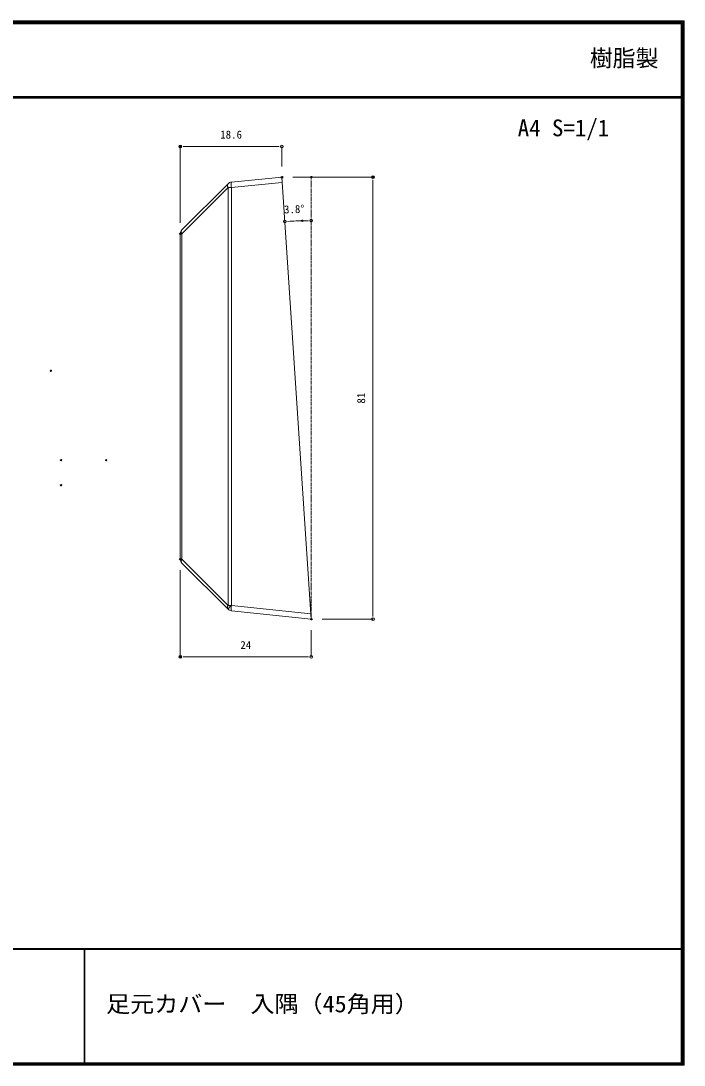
# Model space of a CAD drawing. Units: millimetres, scale not verified. Extents: x -140 to 140, y -96 to 96.
# Drawn here: x 18.9 to 140.5, y -95.7 to 95.7 of the extents above; entities that cross this region are included whole.
import ezdxf
from ezdxf.enums import TextEntityAlignment as Align

# ---------------------------------------------------------------- set-up
doc = ezdxf.new("R2010")
doc.units = ezdxf.units.MM
doc.header["$LTSCALE"] = 0.5
doc.header["$PDMODE"] = 32
doc.header["$PDSIZE"] = 0.25
doc.linetypes.add('USER1', pattern=[1.21666, 0.935822, -0.093613, 0.093613, -0.093613])
for name, color, linetype, lineweight in [('0-0_0', 7, 'Continuous', 18), ('0-2_一般', 3, 'Continuous', 18), ('0-3_CENTER', 2, 'USER1', 18), ('0-5_GREEN', 3, 'Continuous', 18)]:
    doc.layers.add(name, color=color, linetype=linetype, lineweight=lineweight)
doc.layers.add('0-1_Defpoints', color=7, linetype='Continuous')
doc.styles.add('ＭＳ ゴシック', font='')
doc.styles.get('ＭＳ ゴシック').set_extended_font_data('MS Gothic')

# ---------------------------------------------------------------- blocks, each defined once
blk = doc.blocks.new('_DOT')
at = {"layer": '0-0_0', "lineweight": 9}
blk.add_line((-0.5, 0), (-1, 0), dxfattribs=at)
blk.add_circle((0, 0), 0.25, dxfattribs=at)
blk.add_circle((0, 0), 0.25, dxfattribs=at)
blk = doc.blocks.new('D17')
at = {"layer": '0-1_Defpoints'}
for p in [(42.623, 57.5035), (59.3129, 57.5035), (48.003, -23.4965)]:
    blk.add_point(p, dxfattribs=at)
at = {"layer": '0-2_一般'}
for p, q in [((44.623, 57.5035), (59.3129, 57.5035)), ((59.3129, -22.4965), (59.3129, 56.5035)), ((50.003, -23.4965), (59.3129, -23.4965))]:
    blk.add_line(p, q, dxfattribs=at)
for p, rotation in [((59.3129, 57.5035), 90), ((59.3129, -23.4965), 270)]:
    blk.add_blockref('_DOT', p, dxfattribs=dict(at, rotation=rotation))
at = {"layer": '0-2_一般', "color": 7, "style": 'ＭＳ ゴシック'}
blk.add_text('81', height=1.466, rotation=90, dxfattribs=at).set_placement((58.3129, 16.0035), align=Align.BOTTOM_LEFT)
blk = doc.blocks.new('D15')
at = {"layer": '0-1_Defpoints'}
for p in [(24.003, -12.5057), (48.003, -23.4965), (24.003, -30.3907)]:
    blk.add_point(p, dxfattribs=at)
at = {"layer": '0-2_一般'}
for p, q in [((24.003, -14.5057), (24.003, -30.3907)), ((48.003, -25.4965), (48.003, -30.3907)), ((47.003, -30.3907), (25.003, -30.3907))]:
    blk.add_line(p, q, dxfattribs=at)
at = {"layer": '0-2_一般', "rotation": 180}
blk.add_blockref('_DOT', (24.003, -30.3907), dxfattribs=at)
at = {"layer": '0-2_一般'}
blk.add_blockref('_DOT', (48.003, -30.3907), dxfattribs=at)
at = {"layer": '0-2_一般', "color": 7, "style": 'ＭＳ ゴシック'}
blk.add_text('24', height=1.466, dxfattribs=at).set_placement((35.003, -29.3907), align=Align.BOTTOM_LEFT)
blk = doc.blocks.new('D16')
at = {"layer": '0-1_Defpoints'}
for p in [(24.003, 63.1237), (42.623, 57.4285), (24.003, 47.1354)]:
    blk.add_point(p, dxfattribs=at)
at = {"layer": '0-2_一般'}
for p, q in [((24.003, 49.1354), (24.003, 63.1237)), ((41.623, 63.1237), (25.003, 63.1237)), ((42.623, 59.4285), (42.623, 63.1237))]:
    blk.add_line(p, q, dxfattribs=at)
at = {"layer": '0-2_一般', "rotation": 180}
blk.add_blockref('_DOT', (24.003, 63.1237), dxfattribs=at)
at = {"layer": '0-2_一般'}
blk.add_blockref('_DOT', (42.623, 63.1237), dxfattribs=at)
at = {"layer": '0-2_一般', "color": 7, "style": 'ＭＳ ゴシック'}
blk.add_text('18.6', height=1.466, dxfattribs=at).set_placement((31.313, 64.1237), align=Align.BOTTOM_LEFT)
blk = doc.blocks.new('D20')
at = {"layer": '0-1_Defpoints'}
for p in [(42.623, 57.5035), (48.003, 57.5035), (46.3888, 49.5106), (48.003, -23.4965)]:
    blk.add_point(p, dxfattribs=at)
at = {"layer": '0-2_一般'}
blk.add_arc((48.003, -23.4965), 73.025, 90.78461, 93.01539, dxfattribs=at)
for p, rotation in [((48.003, 49.5285), 0.39231), ((43.1634, 49.3679), 183.40769)]:
    blk.add_blockref('_DOT', p, dxfattribs=dict(at, rotation=rotation))
at = {"layer": '0-2_一般', "color": 7, "style": 'ＭＳ ゴシック'}
blk.add_text('3.8°', height=1.466, rotation=1.9, dxfattribs=at).set_placement((43.0501, 50.4049), align=Align.BOTTOM_LEFT)

msp = doc.modelspace()

# ---------------------------------------------------------------- linework, layer by layer
at = {"layer": '0-0_0'}
for p, q in [((57.5134, 66.1145), (66.7812, 67.0314)), ((66.7812, 67.0314), (72.1612, -13.9686)), ((48.4541, 57.3704), (56.9108, 65.8271)), ((56.9108, 65.12), (48.4541, 56.6633)), ((66.7812, 66.0437), (57.5134, 65.12)), ((57.5134, 65.12), (57.5134, 47.1314)), ((48.1612, 56.6633), (48.4541, 56.6633)), ((48.1612, 47.1314), (48.1612, 56.6633)), ((48.4541, 56.6633), (48.4541, 47.1314)), ((48.4541, 47.1314), (48.4541, -2.9779)), ((56.9108, -11.4346), (56.9108, 47.1314)), ((57.5134, 47.1314), (57.5134, -11.4346)), ((48.4541, -2.9779), (56.9108, -11.4346)), ((56.9108, -12.1417), (48.4541, -3.685)), ((56.9108, -11.4346), (57.5134, -11.4346)), ((57.5134, -11.4346), (72.0942, -12.9601)), ((72.1612, -13.9686), (57.5134, -12.4291))]:
    msp.add_line(p, q, dxfattribs=at)
for points in [[(56.9108, 47.1314), (56.9108, 65.12), (57.5134, 65.12)], [(48.4541, -2.9779), (48.1612, -2.9779), (48.1612, 47.1314)]]:
    msp.add_lwpolyline(points, dxfattribs=at)
for centre, radius, start, end in [((57.4185, 65.4736), 0.6186, 145.14304, 214.85696), ((57.6179, 65.12), 1, 96, 135), ((59.9224, 65.6173), 2.4598, 168.33709, 191.66291), ((49.1612, 56.6633), 1, 135, 180), ((48.9617, 57.0169), 0.6186, 145.14316, 214.85684), ((49.1612, -2.9779), 1, 180, 225), ((48.9617, -3.3314), 0.6186, 145.14316, 214.85684), ((57.4185, -11.7881), 0.6186, 145.14304, 214.85696), ((59.5489, -13.7795), 3.1052, 130.95984, 148.16672), ((59.9224, -11.9318), 2.4598, 168.33709, 191.66291), ((57.6179, -11.4346), 1, 225, 264)]:
    msp.add_arc(centre, radius, start, end, dxfattribs=at)
at = {"layer": '0-3_CENTER'}
msp.add_line((72.1612, -13.9686), (72.1612, 67.0314), dxfattribs=at)
at = {"layer": '0-5_GREEN'}
for p, q in [((140.4922, 95.6606), (-140.4878, 95.6606)), ((140.3522, 95.5206), (-140.3828, 95.5206)), ((140.2122, 95.3806), (-140.2778, 95.3806)), ((140.0722, 95.2406), (-140.1728, 95.2406)), ((139.9322, 95.1006), (-140.0678, 95.1006)), ((139.9322, 95.1006), (139.9322, -95.2502)), ((140.0722, 95.2406), (140.0722, -95.3552)), ((140.2122, 95.3806), (140.2122, -95.4602)), ((140.3522, 95.5206), (140.3522, -95.5652)), ((140.4922, 95.6606), (140.4922, -95.6702)), ((139.9322, 81.8006), (-140.1728, 81.8006)), ((139.9322, 81.6606), (-140.1728, 81.6606)), ((139.9322, 81.5206), (-140.1728, 81.5206)), ((-140.2778, -74.3202), (139.9322, -74.3202)), ((-140.2778, -74.4602), (139.9322, -74.4602)), ((30.5222, -74.4602), (30.5222, -95.4602)), ((30.6622, -74.4602), (30.6622, -95.4602))]:
    msp.add_line(p, q, dxfattribs=at)
for points in [[(-140.4878, 95.6606), (-140.4878, -95.6702), (140.4922, -95.6702)], [(-140.3828, 95.5206), (-140.3828, -95.5652), (140.3522, -95.5652)], [(-140.2778, 95.3806), (-140.2778, -95.4602), (140.2122, -95.4602)], [(-140.1728, 95.2406), (-140.1728, -95.3552), (140.0722, -95.3552)], [(-140.0678, 95.1006), (-140.0678, -95.2502), (139.9322, -95.2502)]]:
    msp.add_lwpolyline(points, dxfattribs=at)
for p in [(24.4408, 31.5461), (26.2932, 15.175), (34.556, 15.175), (26.2932, 10.575)]:
    msp.add_point(p, dxfattribs=at)

# ---------------------------------------------------------------- block references
at = {"layer": '0-2_一般'}
for name in ['D16', 'D17', 'D20', 'D15']:
    msp.add_blockref(name, (24.1582, 9.5279), dxfattribs=at)

# ---------------------------------------------------------------- texts
at = {"layer": '0-5_GREEN', "color": 7, "style": 'ＭＳ ゴシック'}
for s, p in [('樹脂製', (123.201, 86.3739)), ('A4 S=1/1', (109.9932, 73.5914))]:
    msp.add_text(s, height=3.079, dxfattribs=at).set_placement(p, align=Align.BOTTOM_LEFT)
at = {"layer": '0-5_GREEN', "color": 7, "style": 'ＭＳ ゴシック', "width": 1.05}
msp.add_text('足元カバー\u3000入隅（45角用）', height=3.079, dxfattribs=at).set_placement((34.556, -86.919), align=Align.BOTTOM_LEFT)

doc.saveas('drawing.dxf')
